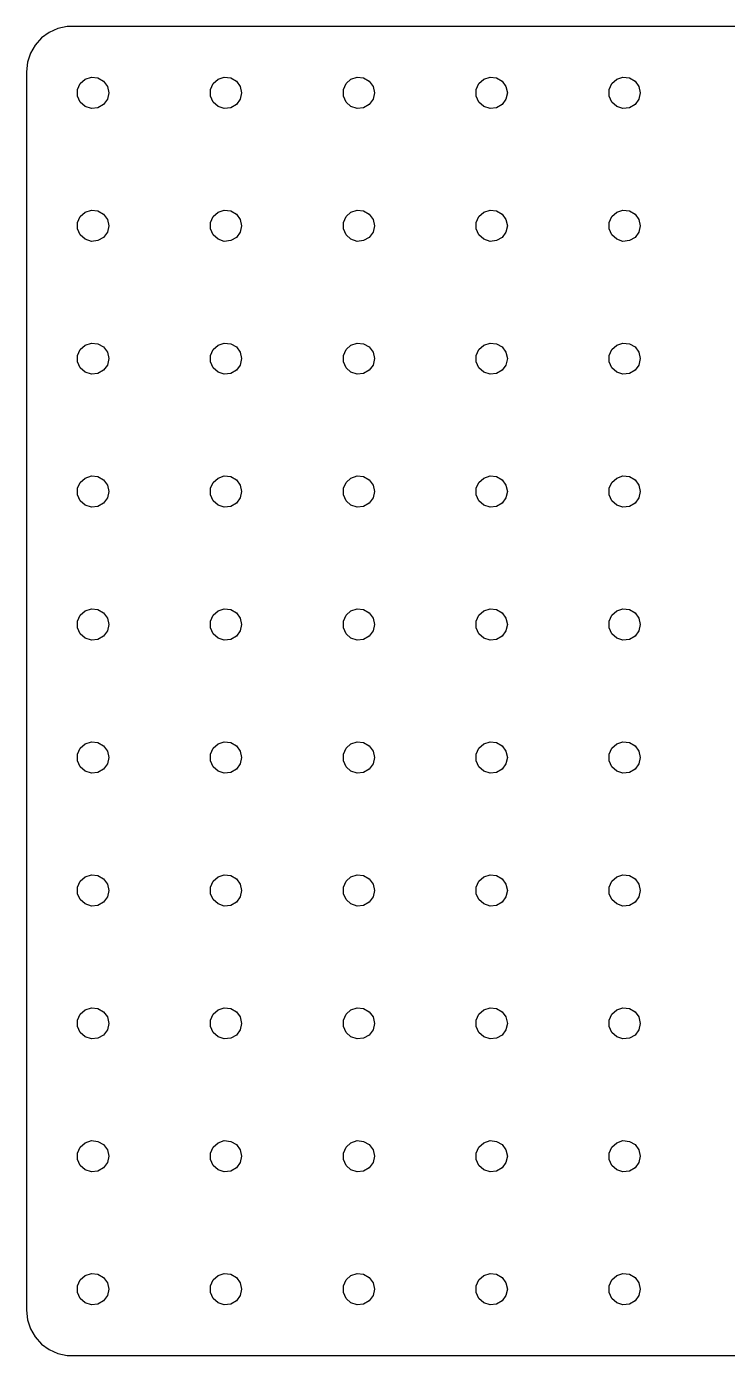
# Model space of a CAD drawing. Header units: metres. Extents: x 0 to 1714, y 0 to 1143.
# Drawn here: x 0 to 201, y 381.1 to 761.9 of the extents above; entities that cross this region are included whole.
import ezdxf

# ---------------------------------------------------------------- set-up
doc = ezdxf.new("R2010")
doc.units = ezdxf.units.M

msp = doc.modelspace()

# ---------------------------------------------------------------- linework, layer by layer
for p, q in [((11.6411, 761.929), (8.9828, 761.364)), ((559.859, 761.929), (11.6411, 761.929)), ((4.3013, 758.661), (2.4828, 756.641)), ((6.5, 760.258), (4.3013, 758.661)), ((8.9828, 761.364), (6.5, 760.258)), ((1.1239, 754.288), (0.2841, 751.703)), ((2.4828, 756.641), (1.1239, 754.288)), ((0.2841, 751.703), (0, 749)), ((0, 749), (0, 394)), ((15.4094, 745.595), (16.8, 746.847)), ((16.8, 746.847), (18.5796, 747.425)), ((18.5796, 747.425), (20.4406, 747.23)), ((20.4406, 747.23), (22.0611, 746.294)), ((53.5094, 745.595), (54.9, 746.847)), ((54.9, 746.847), (56.6796, 747.425)), ((56.6796, 747.425), (58.5406, 747.23)), ((58.5406, 747.23), (60.1611, 746.294)), ((91.6094, 745.595), (93, 746.847)), ((93, 746.847), (94.7796, 747.425)), ((94.7796, 747.425), (96.6406, 747.23)), ((96.6406, 747.23), (98.2611, 746.294)), ((129.709, 745.595), (131.1, 746.847)), ((131.1, 746.847), (132.88, 747.425)), ((132.88, 747.425), (134.741, 747.23)), ((134.741, 747.23), (136.361, 746.294)), ((167.809, 745.595), (169.2, 746.847)), ((169.2, 746.847), (170.98, 747.425)), ((170.98, 747.425), (172.841, 747.23)), ((172.841, 747.23), (174.461, 746.294)), ((14.6483, 743.886), (15.4094, 745.595)), ((14.6483, 742.014), (14.6483, 743.886)), ((22.0611, 746.294), (23.1609, 744.78)), ((23.1609, 744.78), (23.55, 742.95)), ((23.55, 742.95), (23.1609, 741.12)), ((52.7483, 743.886), (53.5094, 745.595)), ((52.7483, 742.014), (52.7483, 743.886)), ((60.1611, 746.294), (61.2609, 744.78)), ((61.2609, 744.78), (61.65, 742.95)), ((61.65, 742.95), (61.2609, 741.12)), ((90.8483, 743.886), (91.6094, 745.595)), ((90.8483, 742.014), (90.8483, 743.886)), ((98.2611, 746.294), (99.3609, 744.78)), ((99.3609, 744.78), (99.75, 742.95)), ((99.75, 742.95), (99.3609, 741.12)), ((128.948, 743.886), (129.709, 745.595)), ((128.948, 742.014), (128.948, 743.886)), ((136.361, 746.294), (137.461, 744.78)), ((137.461, 744.78), (137.85, 742.95)), ((137.85, 742.95), (137.461, 741.12)), ((167.048, 743.886), (167.809, 745.595)), ((167.048, 742.014), (167.048, 743.886)), ((174.461, 746.294), (175.561, 744.78)), ((175.561, 744.78), (175.95, 742.95)), ((175.95, 742.95), (175.561, 741.12)), ((15.4094, 740.305), (14.6483, 742.014)), ((16.8, 739.053), (15.4094, 740.305)), ((18.5796, 738.475), (16.8, 739.053)), ((22.0611, 739.606), (20.4406, 738.67)), ((23.1609, 741.12), (22.0611, 739.606)), ((53.5094, 740.305), (52.7483, 742.014)), ((54.9, 739.053), (53.5094, 740.305)), ((56.6796, 738.475), (54.9, 739.053)), ((60.1611, 739.606), (58.5406, 738.67)), ((61.2609, 741.12), (60.1611, 739.606)), ((91.6094, 740.305), (90.8483, 742.014)), ((93, 739.053), (91.6094, 740.305)), ((94.7796, 738.475), (93, 739.053)), ((98.2611, 739.606), (96.6406, 738.67)), ((99.3609, 741.12), (98.2611, 739.606)), ((129.709, 740.305), (128.948, 742.014)), ((131.1, 739.053), (129.709, 740.305)), ((132.88, 738.475), (131.1, 739.053)), ((136.361, 739.606), (134.741, 738.67)), ((137.461, 741.12), (136.361, 739.606)), ((167.809, 740.305), (167.048, 742.014)), ((169.2, 739.053), (167.809, 740.305)), ((170.98, 738.475), (169.2, 739.053)), ((174.461, 739.606), (172.841, 738.67)), ((175.561, 741.12), (174.461, 739.606)), ((20.4406, 738.67), (18.5796, 738.475)), ((58.5406, 738.67), (56.6796, 738.475)), ((96.6406, 738.67), (94.7796, 738.475)), ((134.741, 738.67), (132.88, 738.475)), ((172.841, 738.67), (170.98, 738.475)), ((15.4094, 707.495), (16.8, 708.747)), ((16.8, 708.747), (18.5796, 709.325)), ((18.5796, 709.325), (20.4406, 709.13)), ((20.4406, 709.13), (22.0611, 708.194)), ((53.5094, 707.495), (54.9, 708.747)), ((54.9, 708.747), (56.6796, 709.325)), ((56.6796, 709.325), (58.5406, 709.13)), ((58.5406, 709.13), (60.1611, 708.194)), ((91.6094, 707.495), (93, 708.747)), ((93, 708.747), (94.7796, 709.325)), ((94.7796, 709.325), (96.6406, 709.13)), ((96.6406, 709.13), (98.2611, 708.194)), ((129.709, 707.495), (131.1, 708.747)), ((131.1, 708.747), (132.88, 709.325)), ((132.88, 709.325), (134.741, 709.13)), ((134.741, 709.13), (136.361, 708.194)), ((167.809, 707.495), (169.2, 708.747)), ((169.2, 708.747), (170.98, 709.325)), ((170.98, 709.325), (172.841, 709.13)), ((172.841, 709.13), (174.461, 708.194)), ((14.6483, 705.786), (15.4094, 707.495)), ((14.6483, 703.914), (14.6483, 705.786)), ((22.0611, 708.194), (23.1609, 706.68)), ((23.1609, 706.68), (23.55, 704.85)), ((23.55, 704.85), (23.1609, 703.02)), ((52.7483, 705.786), (53.5094, 707.495)), ((52.7483, 703.914), (52.7483, 705.786)), ((60.1611, 708.194), (61.2609, 706.68)), ((61.2609, 706.68), (61.65, 704.85)), ((61.65, 704.85), (61.2609, 703.02)), ((90.8483, 705.786), (91.6094, 707.495)), ((90.8483, 703.914), (90.8483, 705.786)), ((98.2611, 708.194), (99.3609, 706.68)), ((99.3609, 706.68), (99.75, 704.85)), ((99.75, 704.85), (99.3609, 703.02)), ((128.948, 705.786), (129.709, 707.495)), ((128.948, 703.914), (128.948, 705.786)), ((136.361, 708.194), (137.461, 706.68)), ((137.461, 706.68), (137.85, 704.85)), ((137.85, 704.85), (137.461, 703.02)), ((167.048, 705.786), (167.809, 707.495)), ((167.048, 703.914), (167.048, 705.786)), ((174.461, 708.194), (175.561, 706.68)), ((175.561, 706.68), (175.95, 704.85)), ((175.95, 704.85), (175.561, 703.02)), ((15.4094, 702.205), (14.6483, 703.914)), ((16.8, 700.953), (15.4094, 702.205)), ((18.5796, 700.375), (16.8, 700.953)), ((22.0611, 701.506), (20.4406, 700.57)), ((23.1609, 703.02), (22.0611, 701.506)), ((53.5094, 702.205), (52.7483, 703.914)), ((54.9, 700.953), (53.5094, 702.205)), ((56.6796, 700.375), (54.9, 700.953)), ((60.1611, 701.506), (58.5406, 700.57)), ((61.2609, 703.02), (60.1611, 701.506)), ((91.6094, 702.205), (90.8483, 703.914)), ((93, 700.953), (91.6094, 702.205)), ((94.7796, 700.375), (93, 700.953)), ((98.2611, 701.506), (96.6406, 700.57)), ((99.3609, 703.02), (98.2611, 701.506)), ((129.709, 702.205), (128.948, 703.914)), ((131.1, 700.953), (129.709, 702.205)), ((132.88, 700.375), (131.1, 700.953)), ((136.361, 701.506), (134.741, 700.57)), ((137.461, 703.02), (136.361, 701.506)), ((167.809, 702.205), (167.048, 703.914)), ((169.2, 700.953), (167.809, 702.205)), ((170.98, 700.375), (169.2, 700.953)), ((174.461, 701.506), (172.841, 700.57)), ((175.561, 703.02), (174.461, 701.506)), ((20.4406, 700.57), (18.5796, 700.375)), ((58.5406, 700.57), (56.6796, 700.375)), ((96.6406, 700.57), (94.7796, 700.375)), ((134.741, 700.57), (132.88, 700.375)), ((172.841, 700.57), (170.98, 700.375)), ((15.4094, 669.395), (16.8, 670.647)), ((16.8, 670.647), (18.5796, 671.225)), ((18.5796, 671.225), (20.4406, 671.03)), ((20.4406, 671.03), (22.0611, 670.094)), ((53.5094, 669.395), (54.9, 670.647)), ((54.9, 670.647), (56.6796, 671.225)), ((56.6796, 671.225), (58.5406, 671.03)), ((58.5406, 671.03), (60.1611, 670.094)), ((91.6094, 669.395), (93, 670.647)), ((93, 670.647), (94.7796, 671.225)), ((94.7796, 671.225), (96.6406, 671.03)), ((96.6406, 671.03), (98.2611, 670.094)), ((129.709, 669.395), (131.1, 670.647)), ((131.1, 670.647), (132.88, 671.225)), ((132.88, 671.225), (134.741, 671.03)), ((134.741, 671.03), (136.361, 670.094)), ((167.809, 669.395), (169.2, 670.647)), ((169.2, 670.647), (170.98, 671.225)), ((170.98, 671.225), (172.841, 671.03)), ((172.841, 671.03), (174.461, 670.094)), ((14.6483, 667.686), (15.4094, 669.395)), ((14.6483, 665.814), (14.6483, 667.686)), ((22.0611, 670.094), (23.1609, 668.58)), ((23.1609, 668.58), (23.55, 666.75)), ((23.55, 666.75), (23.1609, 664.92)), ((52.7483, 667.686), (53.5094, 669.395)), ((52.7483, 665.814), (52.7483, 667.686)), ((60.1611, 670.094), (61.2609, 668.58)), ((61.2609, 668.58), (61.65, 666.75)), ((61.65, 666.75), (61.2609, 664.92)), ((90.8483, 667.686), (91.6094, 669.395)), ((90.8483, 665.814), (90.8483, 667.686)), ((98.2611, 670.094), (99.3609, 668.58)), ((99.3609, 668.58), (99.75, 666.75)), ((99.75, 666.75), (99.3609, 664.92)), ((128.948, 667.686), (129.709, 669.395)), ((128.948, 665.814), (128.948, 667.686)), ((136.361, 670.094), (137.461, 668.58)), ((137.461, 668.58), (137.85, 666.75)), ((137.85, 666.75), (137.461, 664.92)), ((167.048, 667.686), (167.809, 669.395)), ((167.048, 665.814), (167.048, 667.686)), ((174.461, 670.094), (175.561, 668.58)), ((175.561, 668.58), (175.95, 666.75)), ((175.95, 666.75), (175.561, 664.92)), ((15.4094, 664.105), (14.6483, 665.814)), ((16.8, 662.853), (15.4094, 664.105)), ((18.5796, 662.275), (16.8, 662.853)), ((22.0611, 663.406), (20.4406, 662.47)), ((23.1609, 664.92), (22.0611, 663.406)), ((53.5094, 664.105), (52.7483, 665.814)), ((54.9, 662.853), (53.5094, 664.105)), ((56.6796, 662.275), (54.9, 662.853)), ((60.1611, 663.406), (58.5406, 662.47)), ((61.2609, 664.92), (60.1611, 663.406)), ((91.6094, 664.105), (90.8483, 665.814)), ((93, 662.853), (91.6094, 664.105)), ((94.7796, 662.275), (93, 662.853)), ((98.2611, 663.406), (96.6406, 662.47)), ((99.3609, 664.92), (98.2611, 663.406)), ((129.709, 664.105), (128.948, 665.814)), ((131.1, 662.853), (129.709, 664.105)), ((132.88, 662.275), (131.1, 662.853)), ((136.361, 663.406), (134.741, 662.47)), ((137.461, 664.92), (136.361, 663.406)), ((167.809, 664.105), (167.048, 665.814)), ((169.2, 662.853), (167.809, 664.105)), ((170.98, 662.275), (169.2, 662.853)), ((174.461, 663.406), (172.841, 662.47)), ((175.561, 664.92), (174.461, 663.406)), ((20.4406, 662.47), (18.5796, 662.275)), ((58.5406, 662.47), (56.6796, 662.275)), ((96.6406, 662.47), (94.7796, 662.275)), ((134.741, 662.47), (132.88, 662.275)), ((172.841, 662.47), (170.98, 662.275)), ((15.4094, 631.295), (16.8, 632.547)), ((16.8, 632.547), (18.5796, 633.125)), ((18.5796, 633.125), (20.4406, 632.93)), ((20.4406, 632.93), (22.0611, 631.994)), ((53.5094, 631.295), (54.9, 632.547)), ((54.9, 632.547), (56.6796, 633.125)), ((56.6796, 633.125), (58.5406, 632.93)), ((58.5406, 632.93), (60.1611, 631.994)), ((91.6094, 631.295), (93, 632.547)), ((93, 632.547), (94.7796, 633.125)), ((94.7796, 633.125), (96.6406, 632.93)), ((96.6406, 632.93), (98.2611, 631.994)), ((129.709, 631.295), (131.1, 632.547)), ((131.1, 632.547), (132.88, 633.125)), ((132.88, 633.125), (134.741, 632.93)), ((134.741, 632.93), (136.361, 631.994)), ((167.809, 631.295), (169.2, 632.547)), ((169.2, 632.547), (170.98, 633.125)), ((170.98, 633.125), (172.841, 632.93)), ((172.841, 632.93), (174.461, 631.994)), ((14.6483, 629.586), (15.4094, 631.295)), ((14.6483, 627.714), (14.6483, 629.586)), ((22.0611, 631.994), (23.1609, 630.48)), ((23.1609, 630.48), (23.55, 628.65)), ((23.55, 628.65), (23.1609, 626.82)), ((52.7483, 629.586), (53.5094, 631.295)), ((52.7483, 627.714), (52.7483, 629.586)), ((60.1611, 631.994), (61.2609, 630.48)), ((61.2609, 630.48), (61.65, 628.65)), ((61.65, 628.65), (61.2609, 626.82)), ((90.8483, 629.586), (91.6094, 631.295)), ((90.8483, 627.714), (90.8483, 629.586)), ((98.2611, 631.994), (99.3609, 630.48)), ((99.3609, 630.48), (99.75, 628.65)), ((99.75, 628.65), (99.3609, 626.82)), ((128.948, 629.586), (129.709, 631.295)), ((128.948, 627.714), (128.948, 629.586)), ((136.361, 631.994), (137.461, 630.48)), ((137.461, 630.48), (137.85, 628.65)), ((137.85, 628.65), (137.461, 626.82)), ((167.048, 629.586), (167.809, 631.295)), ((167.048, 627.714), (167.048, 629.586)), ((174.461, 631.994), (175.561, 630.48)), ((175.561, 630.48), (175.95, 628.65)), ((175.95, 628.65), (175.561, 626.82)), ((15.4094, 626.005), (14.6483, 627.714)), ((16.8, 624.753), (15.4094, 626.005)), ((18.5796, 624.175), (16.8, 624.753)), ((22.0611, 625.306), (20.4406, 624.37)), ((23.1609, 626.82), (22.0611, 625.306)), ((53.5094, 626.005), (52.7483, 627.714)), ((54.9, 624.753), (53.5094, 626.005)), ((56.6796, 624.175), (54.9, 624.753)), ((60.1611, 625.306), (58.5406, 624.37)), ((61.2609, 626.82), (60.1611, 625.306)), ((91.6094, 626.005), (90.8483, 627.714)), ((93, 624.753), (91.6094, 626.005)), ((94.7796, 624.175), (93, 624.753)), ((98.2611, 625.306), (96.6406, 624.37)), ((99.3609, 626.82), (98.2611, 625.306)), ((129.709, 626.005), (128.948, 627.714)), ((131.1, 624.753), (129.709, 626.005)), ((132.88, 624.175), (131.1, 624.753)), ((136.361, 625.306), (134.741, 624.37)), ((137.461, 626.82), (136.361, 625.306)), ((167.809, 626.005), (167.048, 627.714)), ((169.2, 624.753), (167.809, 626.005)), ((170.98, 624.175), (169.2, 624.753)), ((174.461, 625.306), (172.841, 624.37)), ((175.561, 626.82), (174.461, 625.306)), ((20.4406, 624.37), (18.5796, 624.175)), ((58.5406, 624.37), (56.6796, 624.175)), ((96.6406, 624.37), (94.7796, 624.175)), ((134.741, 624.37), (132.88, 624.175)), ((172.841, 624.37), (170.98, 624.175)), ((15.4094, 593.195), (16.8, 594.447)), ((16.8, 594.447), (18.5796, 595.025)), ((18.5796, 595.025), (20.4406, 594.83)), ((20.4406, 594.83), (22.0611, 593.894)), ((53.5094, 593.195), (54.9, 594.447)), ((54.9, 594.447), (56.6796, 595.025)), ((56.6796, 595.025), (58.5406, 594.83)), ((58.5406, 594.83), (60.1611, 593.894)), ((91.6094, 593.195), (93, 594.447)), ((93, 594.447), (94.7796, 595.025)), ((94.7796, 595.025), (96.6406, 594.83)), ((96.6406, 594.83), (98.2611, 593.894)), ((129.709, 593.195), (131.1, 594.447)), ((131.1, 594.447), (132.88, 595.025)), ((132.88, 595.025), (134.741, 594.83)), ((134.741, 594.83), (136.361, 593.894)), ((167.809, 593.195), (169.2, 594.447)), ((169.2, 594.447), (170.98, 595.025)), ((170.98, 595.025), (172.841, 594.83)), ((172.841, 594.83), (174.461, 593.894)), ((14.6483, 591.486), (15.4094, 593.195)), ((14.6483, 589.614), (14.6483, 591.486)), ((22.0611, 593.894), (23.1609, 592.38)), ((23.1609, 592.38), (23.55, 590.55)), ((23.55, 590.55), (23.1609, 588.72)), ((52.7483, 591.486), (53.5094, 593.195)), ((52.7483, 589.614), (52.7483, 591.486)), ((60.1611, 593.894), (61.2609, 592.38)), ((61.2609, 592.38), (61.65, 590.55)), ((61.65, 590.55), (61.2609, 588.72)), ((90.8483, 591.486), (91.6094, 593.195)), ((90.8483, 589.614), (90.8483, 591.486)), ((98.2611, 593.894), (99.3609, 592.38)), ((99.3609, 592.38), (99.75, 590.55)), ((99.75, 590.55), (99.3609, 588.72)), ((128.948, 591.486), (129.709, 593.195)), ((128.948, 589.614), (128.948, 591.486)), ((136.361, 593.894), (137.461, 592.38)), ((137.461, 592.38), (137.85, 590.55)), ((137.85, 590.55), (137.461, 588.72)), ((167.048, 591.486), (167.809, 593.195)), ((167.048, 589.614), (167.048, 591.486)), ((174.461, 593.894), (175.561, 592.38)), ((175.561, 592.38), (175.95, 590.55)), ((175.95, 590.55), (175.561, 588.72)), ((15.4094, 587.905), (14.6483, 589.614)), ((16.8, 586.653), (15.4094, 587.905)), ((18.5796, 586.075), (16.8, 586.653)), ((22.0611, 587.206), (20.4406, 586.27)), ((23.1609, 588.72), (22.0611, 587.206)), ((53.5094, 587.905), (52.7483, 589.614)), ((54.9, 586.653), (53.5094, 587.905)), ((56.6796, 586.075), (54.9, 586.653)), ((60.1611, 587.206), (58.5406, 586.27)), ((61.2609, 588.72), (60.1611, 587.206)), ((91.6094, 587.905), (90.8483, 589.614)), ((93, 586.653), (91.6094, 587.905)), ((94.7796, 586.075), (93, 586.653)), ((98.2611, 587.206), (96.6406, 586.27)), ((99.3609, 588.72), (98.2611, 587.206)), ((129.709, 587.905), (128.948, 589.614)), ((131.1, 586.653), (129.709, 587.905)), ((132.88, 586.075), (131.1, 586.653)), ((136.361, 587.206), (134.741, 586.27)), ((137.461, 588.72), (136.361, 587.206)), ((167.809, 587.905), (167.048, 589.614)), ((169.2, 586.653), (167.809, 587.905)), ((170.98, 586.075), (169.2, 586.653)), ((174.461, 587.206), (172.841, 586.27)), ((175.561, 588.72), (174.461, 587.206)), ((20.4406, 586.27), (18.5796, 586.075)), ((58.5406, 586.27), (56.6796, 586.075)), ((96.6406, 586.27), (94.7796, 586.075)), ((134.741, 586.27), (132.88, 586.075)), ((172.841, 586.27), (170.98, 586.075)), ((15.4094, 555.095), (16.8, 556.347)), ((16.8, 556.347), (18.5796, 556.925)), ((18.5796, 556.925), (20.4406, 556.73)), ((20.4406, 556.73), (22.0611, 555.794)), ((53.5094, 555.095), (54.9, 556.347)), ((54.9, 556.347), (56.6796, 556.925)), ((56.6796, 556.925), (58.5406, 556.73)), ((58.5406, 556.73), (60.1611, 555.794)), ((91.6094, 555.095), (93, 556.347)), ((93, 556.347), (94.7796, 556.925)), ((94.7796, 556.925), (96.6406, 556.73)), ((96.6406, 556.73), (98.2611, 555.794)), ((129.709, 555.095), (131.1, 556.347)), ((131.1, 556.347), (132.88, 556.925)), ((132.88, 556.925), (134.741, 556.73)), ((134.741, 556.73), (136.361, 555.794)), ((167.809, 555.095), (169.2, 556.347)), ((169.2, 556.347), (170.98, 556.925)), ((170.98, 556.925), (172.841, 556.73)), ((172.841, 556.73), (174.461, 555.794)), ((14.6483, 553.386), (15.4094, 555.095)), ((14.6483, 551.514), (14.6483, 553.386)), ((22.0611, 555.794), (23.1609, 554.28)), ((23.1609, 554.28), (23.55, 552.45)), ((23.55, 552.45), (23.1609, 550.62)), ((52.7483, 553.386), (53.5094, 555.095)), ((52.7483, 551.514), (52.7483, 553.386)), ((60.1611, 555.794), (61.2609, 554.28)), ((61.2609, 554.28), (61.65, 552.45)), ((61.65, 552.45), (61.2609, 550.62)), ((90.8483, 553.386), (91.6094, 555.095)), ((90.8483, 551.514), (90.8483, 553.386)), ((98.2611, 555.794), (99.3609, 554.28)), ((99.3609, 554.28), (99.75, 552.45)), ((99.75, 552.45), (99.3609, 550.62)), ((128.948, 553.386), (129.709, 555.095)), ((128.948, 551.514), (128.948, 553.386)), ((136.361, 555.794), (137.461, 554.28)), ((137.461, 554.28), (137.85, 552.45)), ((137.85, 552.45), (137.461, 550.62)), ((167.048, 553.386), (167.809, 555.095)), ((167.048, 551.514), (167.048, 553.386)), ((174.461, 555.794), (175.561, 554.28)), ((175.561, 554.28), (175.95, 552.45)), ((175.95, 552.45), (175.561, 550.62)), ((15.4094, 549.805), (14.6483, 551.514)), ((16.8, 548.553), (15.4094, 549.805)), ((18.5796, 547.975), (16.8, 548.553)), ((22.0611, 549.106), (20.4406, 548.17)), ((23.1609, 550.62), (22.0611, 549.106)), ((53.5094, 549.805), (52.7483, 551.514)), ((54.9, 548.553), (53.5094, 549.805)), ((56.6796, 547.975), (54.9, 548.553)), ((60.1611, 549.106), (58.5406, 548.17)), ((61.2609, 550.62), (60.1611, 549.106)), ((91.6094, 549.805), (90.8483, 551.514)), ((93, 548.553), (91.6094, 549.805)), ((94.7796, 547.975), (93, 548.553)), ((98.2611, 549.106), (96.6406, 548.17)), ((99.3609, 550.62), (98.2611, 549.106)), ((129.709, 549.805), (128.948, 551.514)), ((131.1, 548.553), (129.709, 549.805)), ((132.88, 547.975), (131.1, 548.553)), ((136.361, 549.106), (134.741, 548.17)), ((137.461, 550.62), (136.361, 549.106)), ((167.809, 549.805), (167.048, 551.514)), ((169.2, 548.553), (167.809, 549.805)), ((170.98, 547.975), (169.2, 548.553)), ((174.461, 549.106), (172.841, 548.17)), ((175.561, 550.62), (174.461, 549.106)), ((20.4406, 548.17), (18.5796, 547.975)), ((58.5406, 548.17), (56.6796, 547.975)), ((96.6406, 548.17), (94.7796, 547.975)), ((134.741, 548.17), (132.88, 547.975)), ((172.841, 548.17), (170.98, 547.975)), ((15.4094, 516.995), (16.8, 518.247)), ((16.8, 518.247), (18.5796, 518.825)), ((18.5796, 518.825), (20.4406, 518.63)), ((20.4406, 518.63), (22.0611, 517.694)), ((53.5094, 516.995), (54.9, 518.247)), ((54.9, 518.247), (56.6796, 518.825)), ((56.6796, 518.825), (58.5406, 518.63)), ((58.5406, 518.63), (60.1611, 517.694)), ((91.6094, 516.995), (93, 518.247)), ((93, 518.247), (94.7796, 518.825)), ((94.7796, 518.825), (96.6406, 518.63)), ((96.6406, 518.63), (98.2611, 517.694)), ((129.709, 516.995), (131.1, 518.247)), ((131.1, 518.247), (132.88, 518.825)), ((132.88, 518.825), (134.741, 518.63)), ((134.741, 518.63), (136.361, 517.694)), ((167.809, 516.995), (169.2, 518.247)), ((169.2, 518.247), (170.98, 518.825)), ((170.98, 518.825), (172.841, 518.63)), ((172.841, 518.63), (174.461, 517.694)), ((14.6483, 515.286), (15.4094, 516.995)), ((14.6483, 513.414), (14.6483, 515.286)), ((22.0611, 517.694), (23.1609, 516.18)), ((23.1609, 516.18), (23.55, 514.35)), ((23.55, 514.35), (23.1609, 512.52)), ((52.7483, 515.286), (53.5094, 516.995)), ((52.7483, 513.414), (52.7483, 515.286)), ((60.1611, 517.694), (61.2609, 516.18)), ((61.2609, 516.18), (61.65, 514.35)), ((61.65, 514.35), (61.2609, 512.52)), ((90.8483, 515.286), (91.6094, 516.995)), ((90.8483, 513.414), (90.8483, 515.286)), ((98.2611, 517.694), (99.3609, 516.18)), ((99.3609, 516.18), (99.75, 514.35)), ((99.75, 514.35), (99.3609, 512.52)), ((128.948, 515.286), (129.709, 516.995)), ((128.948, 513.414), (128.948, 515.286)), ((136.361, 517.694), (137.461, 516.18)), ((137.461, 516.18), (137.85, 514.35)), ((137.85, 514.35), (137.461, 512.52)), ((167.048, 515.286), (167.809, 516.995)), ((167.048, 513.414), (167.048, 515.286)), ((174.461, 517.694), (175.561, 516.18)), ((175.561, 516.18), (175.95, 514.35)), ((175.95, 514.35), (175.561, 512.52)), ((15.4094, 511.705), (14.6483, 513.414)), ((16.8, 510.453), (15.4094, 511.705)), ((18.5796, 509.875), (16.8, 510.453)), ((22.0611, 511.006), (20.4406, 510.07)), ((23.1609, 512.52), (22.0611, 511.006)), ((53.5094, 511.705), (52.7483, 513.414)), ((54.9, 510.453), (53.5094, 511.705)), ((56.6796, 509.875), (54.9, 510.453)), ((60.1611, 511.006), (58.5406, 510.07)), ((61.2609, 512.52), (60.1611, 511.006)), ((91.6094, 511.705), (90.8483, 513.414)), ((93, 510.453), (91.6094, 511.705)), ((94.7796, 509.875), (93, 510.453)), ((98.2611, 511.006), (96.6406, 510.07)), ((99.3609, 512.52), (98.2611, 511.006)), ((129.709, 511.705), (128.948, 513.414)), ((131.1, 510.453), (129.709, 511.705)), ((132.88, 509.875), (131.1, 510.453)), ((136.361, 511.006), (134.741, 510.07)), ((137.461, 512.52), (136.361, 511.006)), ((167.809, 511.705), (167.048, 513.414)), ((169.2, 510.453), (167.809, 511.705)), ((170.98, 509.875), (169.2, 510.453)), ((174.461, 511.006), (172.841, 510.07)), ((175.561, 512.52), (174.461, 511.006)), ((20.4406, 510.07), (18.5796, 509.875)), ((58.5406, 510.07), (56.6796, 509.875)), ((96.6406, 510.07), (94.7796, 509.875)), ((134.741, 510.07), (132.88, 509.875)), ((172.841, 510.07), (170.98, 509.875)), ((15.4094, 478.895), (16.8, 480.147)), ((16.8, 480.147), (18.5796, 480.725)), ((18.5796, 480.725), (20.4406, 480.53)), ((20.4406, 480.53), (22.0611, 479.594)), ((53.5094, 478.895), (54.9, 480.147)), ((54.9, 480.147), (56.6796, 480.725)), ((56.6796, 480.725), (58.5406, 480.53)), ((58.5406, 480.53), (60.1611, 479.594)), ((91.6094, 478.895), (93, 480.147)), ((93, 480.147), (94.7796, 480.725)), ((94.7796, 480.725), (96.6406, 480.53)), ((96.6406, 480.53), (98.2611, 479.594)), ((129.709, 478.895), (131.1, 480.147)), ((131.1, 480.147), (132.88, 480.725)), ((132.88, 480.725), (134.741, 480.53)), ((134.741, 480.53), (136.361, 479.594)), ((167.809, 478.895), (169.2, 480.147)), ((169.2, 480.147), (170.98, 480.725)), ((170.98, 480.725), (172.841, 480.53)), ((172.841, 480.53), (174.461, 479.594)), ((14.6483, 477.186), (15.4094, 478.895)), ((14.6483, 475.314), (14.6483, 477.186)), ((22.0611, 479.594), (23.1609, 478.08)), ((23.1609, 478.08), (23.55, 476.25)), ((23.55, 476.25), (23.1609, 474.42)), ((52.7483, 477.186), (53.5094, 478.895)), ((52.7483, 475.314), (52.7483, 477.186)), ((60.1611, 479.594), (61.2609, 478.08)), ((61.2609, 478.08), (61.65, 476.25)), ((61.65, 476.25), (61.2609, 474.42)), ((90.8483, 477.186), (91.6094, 478.895)), ((90.8483, 475.314), (90.8483, 477.186)), ((98.2611, 479.594), (99.3609, 478.08)), ((99.3609, 478.08), (99.75, 476.25)), ((99.75, 476.25), (99.3609, 474.42)), ((128.948, 477.186), (129.709, 478.895)), ((128.948, 475.314), (128.948, 477.186)), ((136.361, 479.594), (137.461, 478.08)), ((137.461, 478.08), (137.85, 476.25)), ((137.85, 476.25), (137.461, 474.42)), ((167.048, 477.186), (167.809, 478.895)), ((167.048, 475.314), (167.048, 477.186)), ((174.461, 479.594), (175.561, 478.08)), ((175.561, 478.08), (175.95, 476.25)), ((175.95, 476.25), (175.561, 474.42)), ((15.4094, 473.605), (14.6483, 475.314)), ((16.8, 472.353), (15.4094, 473.605)), ((18.5796, 471.775), (16.8, 472.353)), ((22.0611, 472.906), (20.4406, 471.97)), ((23.1609, 474.42), (22.0611, 472.906)), ((53.5094, 473.605), (52.7483, 475.314)), ((54.9, 472.353), (53.5094, 473.605)), ((56.6796, 471.775), (54.9, 472.353)), ((60.1611, 472.906), (58.5406, 471.97)), ((61.2609, 474.42), (60.1611, 472.906)), ((91.6094, 473.605), (90.8483, 475.314)), ((93, 472.353), (91.6094, 473.605)), ((94.7796, 471.775), (93, 472.353)), ((98.2611, 472.906), (96.6406, 471.97)), ((99.3609, 474.42), (98.2611, 472.906)), ((129.709, 473.605), (128.948, 475.314)), ((131.1, 472.353), (129.709, 473.605)), ((132.88, 471.775), (131.1, 472.353)), ((136.361, 472.906), (134.741, 471.97)), ((137.461, 474.42), (136.361, 472.906)), ((167.809, 473.605), (167.048, 475.314)), ((169.2, 472.353), (167.809, 473.605)), ((170.98, 471.775), (169.2, 472.353)), ((174.461, 472.906), (172.841, 471.97)), ((175.561, 474.42), (174.461, 472.906)), ((20.4406, 471.97), (18.5796, 471.775)), ((58.5406, 471.97), (56.6796, 471.775)), ((96.6406, 471.97), (94.7796, 471.775)), ((134.741, 471.97), (132.88, 471.775)), ((172.841, 471.97), (170.98, 471.775)), ((15.4094, 440.795), (16.8, 442.047)), ((16.8, 442.047), (18.5796, 442.625)), ((18.5796, 442.625), (20.4406, 442.43)), ((20.4406, 442.43), (22.0611, 441.494)), ((53.5094, 440.795), (54.9, 442.047)), ((54.9, 442.047), (56.6796, 442.625)), ((56.6796, 442.625), (58.5406, 442.43)), ((58.5406, 442.43), (60.1611, 441.494)), ((91.6094, 440.795), (93, 442.047)), ((93, 442.047), (94.7796, 442.625)), ((94.7796, 442.625), (96.6406, 442.43)), ((96.6406, 442.43), (98.2611, 441.494)), ((129.709, 440.795), (131.1, 442.047)), ((131.1, 442.047), (132.88, 442.625)), ((132.88, 442.625), (134.741, 442.43)), ((134.741, 442.43), (136.361, 441.494)), ((167.809, 440.795), (169.2, 442.047)), ((169.2, 442.047), (170.98, 442.625)), ((170.98, 442.625), (172.841, 442.43)), ((172.841, 442.43), (174.461, 441.494)), ((14.6483, 439.086), (15.4094, 440.795)), ((14.6483, 437.214), (14.6483, 439.086)), ((22.0611, 441.494), (23.1609, 439.98)), ((23.1609, 439.98), (23.55, 438.15)), ((23.55, 438.15), (23.1609, 436.32)), ((52.7483, 439.086), (53.5094, 440.795)), ((52.7483, 437.214), (52.7483, 439.086)), ((60.1611, 441.494), (61.2609, 439.98)), ((61.2609, 439.98), (61.65, 438.15)), ((61.65, 438.15), (61.2609, 436.32)), ((90.8483, 439.086), (91.6094, 440.795)), ((90.8483, 437.214), (90.8483, 439.086)), ((98.2611, 441.494), (99.3609, 439.98)), ((99.3609, 439.98), (99.75, 438.15)), ((99.75, 438.15), (99.3609, 436.32)), ((128.948, 439.086), (129.709, 440.795)), ((128.948, 437.214), (128.948, 439.086)), ((136.361, 441.494), (137.461, 439.98)), ((137.461, 439.98), (137.85, 438.15)), ((137.85, 438.15), (137.461, 436.32)), ((167.048, 439.086), (167.809, 440.795)), ((167.048, 437.214), (167.048, 439.086)), ((174.461, 441.494), (175.561, 439.98)), ((175.561, 439.98), (175.95, 438.15)), ((175.95, 438.15), (175.561, 436.32)), ((15.4094, 435.505), (14.6483, 437.214)), ((16.8, 434.253), (15.4094, 435.505)), ((18.5796, 433.675), (16.8, 434.253)), ((22.0611, 434.806), (20.4406, 433.87)), ((23.1609, 436.32), (22.0611, 434.806)), ((53.5094, 435.505), (52.7483, 437.214)), ((54.9, 434.253), (53.5094, 435.505)), ((56.6796, 433.675), (54.9, 434.253)), ((60.1611, 434.806), (58.5406, 433.87)), ((61.2609, 436.32), (60.1611, 434.806)), ((91.6094, 435.505), (90.8483, 437.214)), ((93, 434.253), (91.6094, 435.505)), ((94.7796, 433.675), (93, 434.253)), ((98.2611, 434.806), (96.6406, 433.87)), ((99.3609, 436.32), (98.2611, 434.806)), ((129.709, 435.505), (128.948, 437.214)), ((131.1, 434.253), (129.709, 435.505)), ((132.88, 433.675), (131.1, 434.253)), ((136.361, 434.806), (134.741, 433.87)), ((137.461, 436.32), (136.361, 434.806)), ((167.809, 435.505), (167.048, 437.214)), ((169.2, 434.253), (167.809, 435.505)), ((170.98, 433.675), (169.2, 434.253)), ((174.461, 434.806), (172.841, 433.87)), ((175.561, 436.32), (174.461, 434.806)), ((20.4406, 433.87), (18.5796, 433.675)), ((58.5406, 433.87), (56.6796, 433.675)), ((96.6406, 433.87), (94.7796, 433.675)), ((134.741, 433.87), (132.88, 433.675)), ((172.841, 433.87), (170.98, 433.675)), ((15.4094, 402.695), (16.8, 403.947)), ((16.8, 403.947), (18.5796, 404.525)), ((18.5796, 404.525), (20.4406, 404.33)), ((20.4406, 404.33), (22.0611, 403.394)), ((53.5094, 402.695), (54.9, 403.947)), ((54.9, 403.947), (56.6796, 404.525)), ((56.6796, 404.525), (58.5406, 404.33)), ((58.5406, 404.33), (60.1611, 403.394)), ((91.6094, 402.695), (93, 403.947)), ((93, 403.947), (94.7796, 404.525)), ((94.7796, 404.525), (96.6406, 404.33)), ((96.6406, 404.33), (98.2611, 403.394)), ((129.709, 402.695), (131.1, 403.947)), ((131.1, 403.947), (132.88, 404.525)), ((132.88, 404.525), (134.741, 404.33)), ((134.741, 404.33), (136.361, 403.394)), ((167.809, 402.695), (169.2, 403.947)), ((169.2, 403.947), (170.98, 404.525)), ((170.98, 404.525), (172.841, 404.33)), ((172.841, 404.33), (174.461, 403.394)), ((14.6483, 400.986), (15.4094, 402.695)), ((14.6483, 399.114), (14.6483, 400.986)), ((22.0611, 403.394), (23.1609, 401.88)), ((23.1609, 401.88), (23.55, 400.05)), ((23.55, 400.05), (23.1609, 398.22)), ((52.7483, 400.986), (53.5094, 402.695)), ((52.7483, 399.114), (52.7483, 400.986)), ((60.1611, 403.394), (61.2609, 401.88)), ((61.2609, 401.88), (61.65, 400.05)), ((61.65, 400.05), (61.2609, 398.22)), ((90.8483, 400.986), (91.6094, 402.695)), ((90.8483, 399.114), (90.8483, 400.986)), ((98.2611, 403.394), (99.3609, 401.88)), ((99.3609, 401.88), (99.75, 400.05)), ((99.75, 400.05), (99.3609, 398.22)), ((128.948, 400.986), (129.709, 402.695)), ((128.948, 399.114), (128.948, 400.986)), ((136.361, 403.394), (137.461, 401.88)), ((137.461, 401.88), (137.85, 400.05)), ((137.85, 400.05), (137.461, 398.22)), ((167.048, 400.986), (167.809, 402.695)), ((167.048, 399.114), (167.048, 400.986)), ((174.461, 403.394), (175.561, 401.88)), ((175.561, 401.88), (175.95, 400.05)), ((175.95, 400.05), (175.561, 398.22)), ((15.4094, 397.405), (14.6483, 399.114)), ((16.8, 396.153), (15.4094, 397.405)), ((18.5796, 395.575), (16.8, 396.153)), ((22.0611, 396.706), (20.4406, 395.77)), ((23.1609, 398.22), (22.0611, 396.706)), ((53.5094, 397.405), (52.7483, 399.114)), ((54.9, 396.153), (53.5094, 397.405)), ((56.6796, 395.575), (54.9, 396.153)), ((60.1611, 396.706), (58.5406, 395.77)), ((61.2609, 398.22), (60.1611, 396.706)), ((91.6094, 397.405), (90.8483, 399.114)), ((93, 396.153), (91.6094, 397.405)), ((94.7796, 395.575), (93, 396.153)), ((98.2611, 396.706), (96.6406, 395.77)), ((99.3609, 398.22), (98.2611, 396.706)), ((129.709, 397.405), (128.948, 399.114)), ((131.1, 396.153), (129.709, 397.405)), ((132.88, 395.575), (131.1, 396.153)), ((136.361, 396.706), (134.741, 395.77)), ((137.461, 398.22), (136.361, 396.706)), ((167.809, 397.405), (167.048, 399.114)), ((169.2, 396.153), (167.809, 397.405)), ((170.98, 395.575), (169.2, 396.153)), ((174.461, 396.706), (172.841, 395.77)), ((175.561, 398.22), (174.461, 396.706)), ((0, 394), (0.2841, 391.297)), ((20.4406, 395.77), (18.5796, 395.575)), ((58.5406, 395.77), (56.6796, 395.575)), ((96.6406, 395.77), (94.7796, 395.575)), ((134.741, 395.77), (132.88, 395.575)), ((172.841, 395.77), (170.98, 395.575)), ((0.2841, 391.297), (1.1239, 388.712)), ((1.1239, 388.712), (2.4828, 386.359)), ((2.4828, 386.359), (4.3013, 384.339)), ((4.3013, 384.339), (6.5, 382.742)), ((6.5, 382.742), (8.9828, 381.636)), ((8.9828, 381.636), (11.6411, 381.071)), ((11.6411, 381.071), (559.859, 381.071))]:
    msp.add_line(p, q)

doc.saveas('drawing.dxf')
